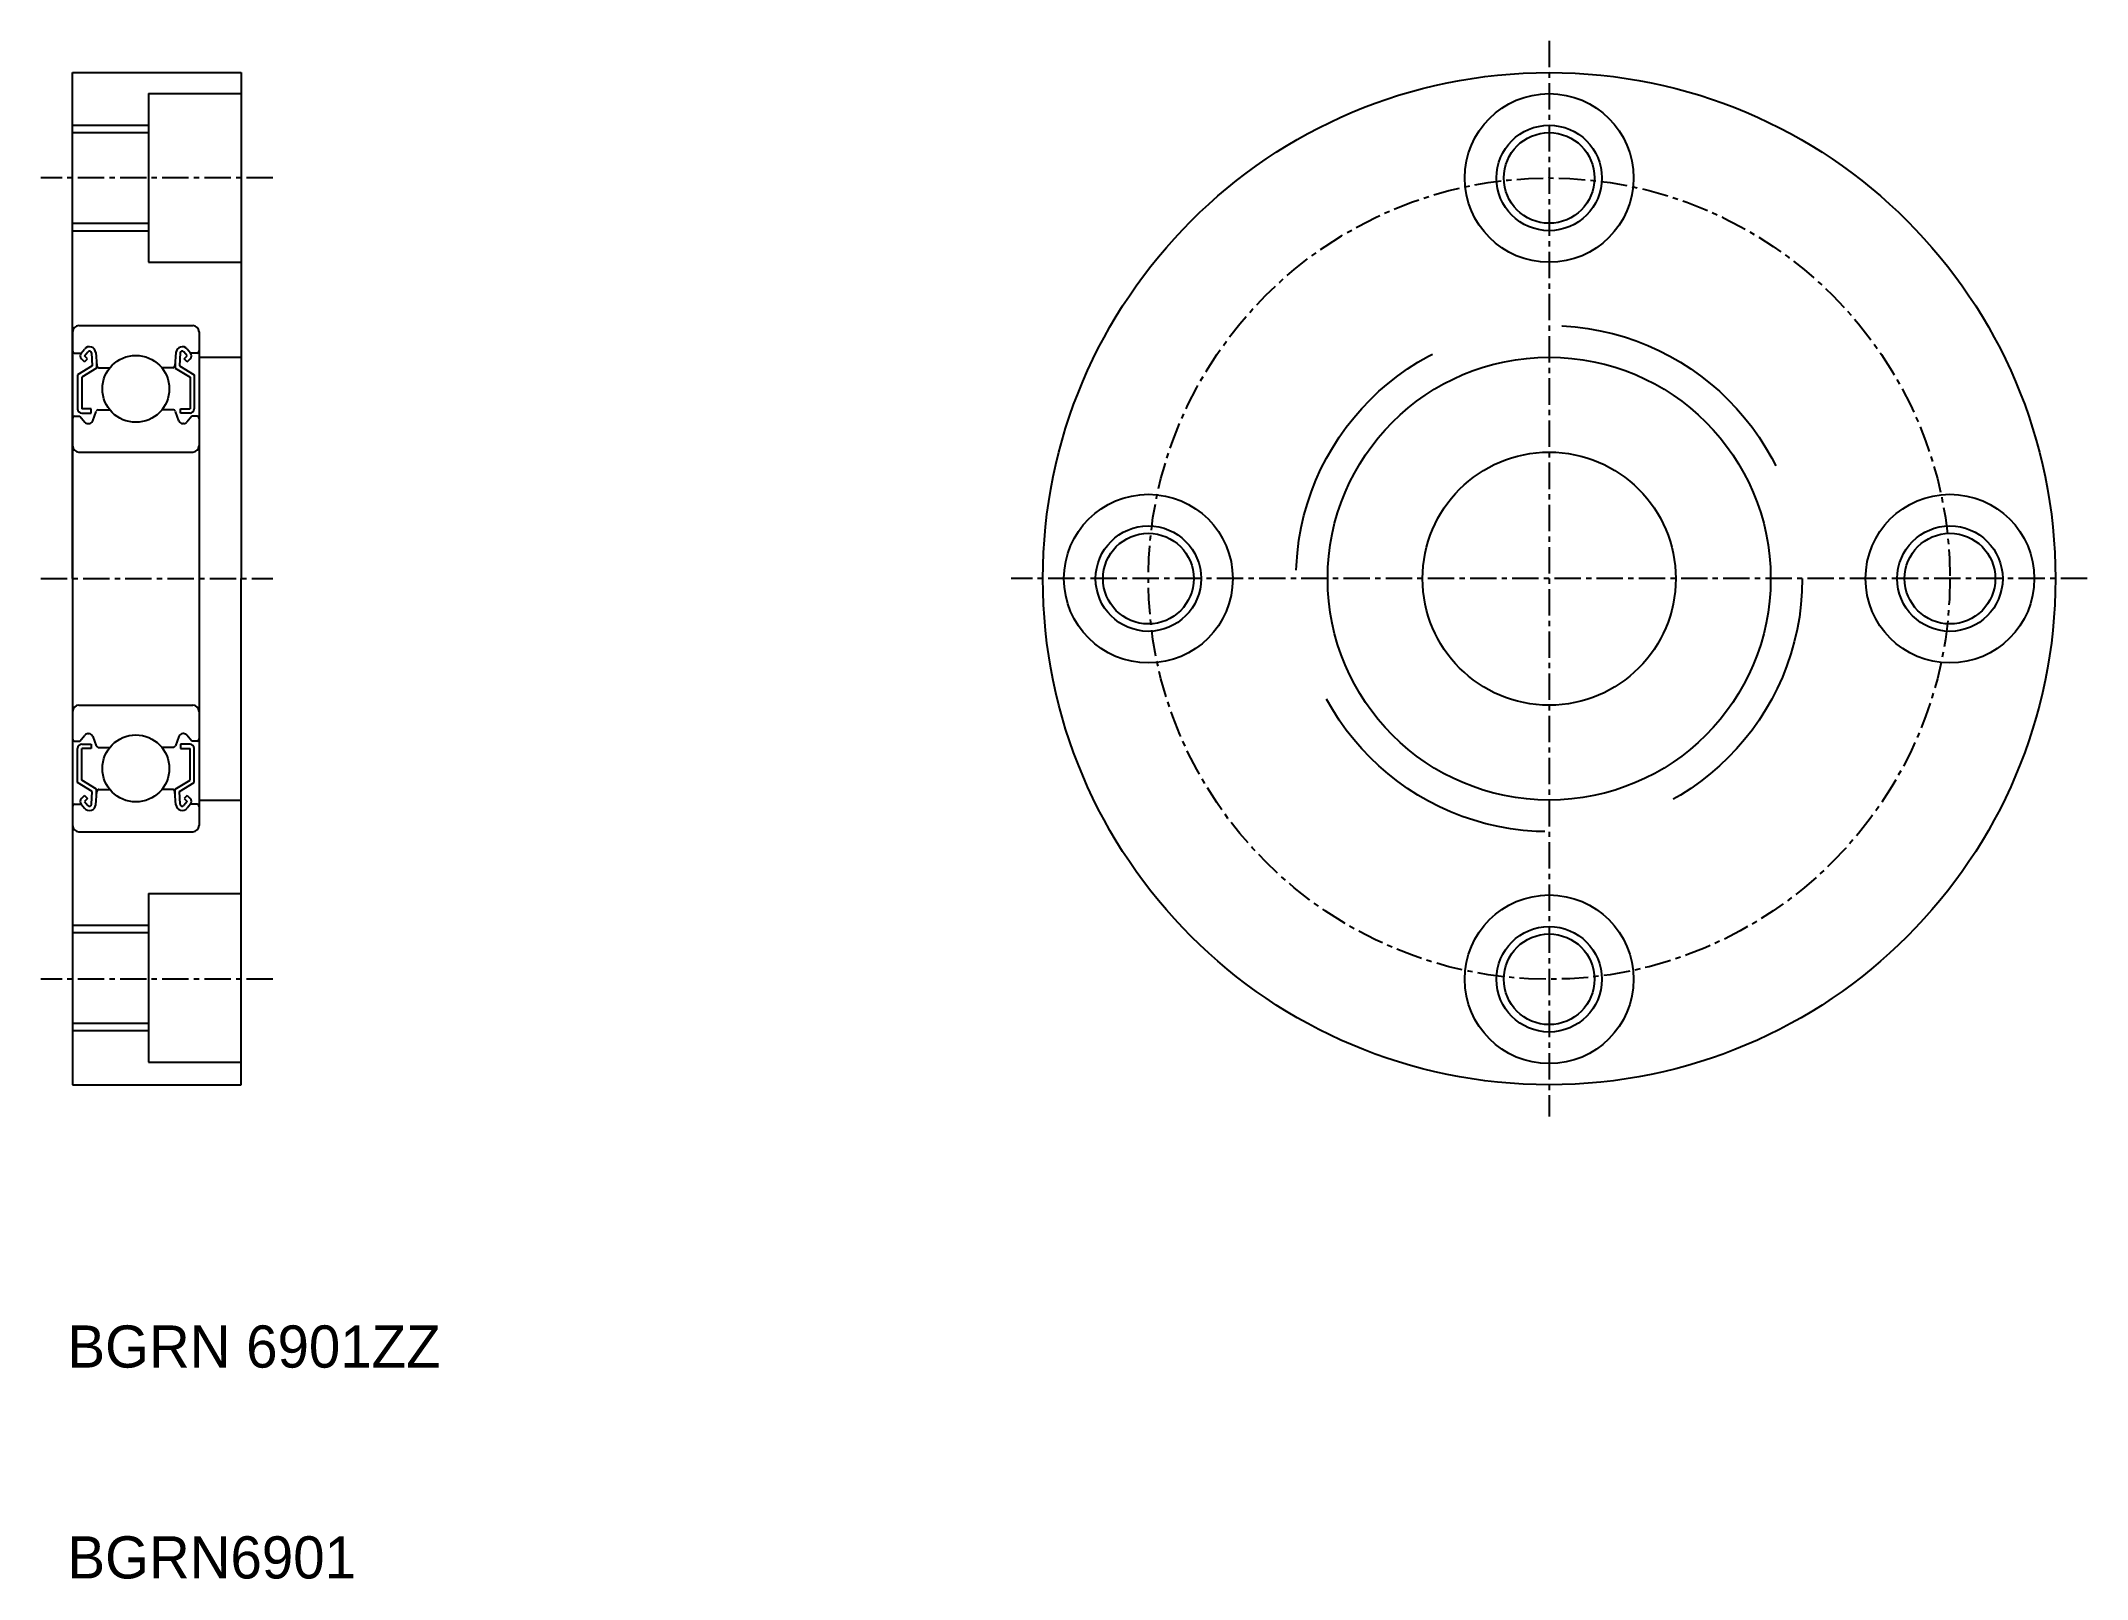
# Model space of a CAD drawing. Extents: x 127 to 224, y 67.3 to 140.2.
import ezdxf

# ---------------------------------------------------------------- set-up
doc = ezdxf.new("R2010")
doc.units = 0
doc.linetypes.add('CENTER', pattern=[2, 1.25, -0.25, 0.25, -0.25])
doc.linetypes.add('DASHED', pattern=[19.05, 12.7, -6.35])
doc.layers.get('0').update_dxf_attribs({"linetype": 'CONTINUOUS'})
doc.layers.add('CENTER', color=1, linetype='CENTER')

msp = doc.modelspace()

# ---------------------------------------------------------------- linework, layer by layer
for p, q in [((128.539, 114.732), (128.539, 138.732)), ((128.539, 138.732), (136.539, 138.732)), ((136.539, 138.732), (136.539, 114.732)), ((132.139, 137.732), (132.139, 129.732)), ((132.139, 137.732), (136.539, 137.732)), ((128.539, 135.882), (132.139, 135.882)), ((128.539, 131.582), (132.139, 131.582)), ((132.139, 129.732), (136.539, 129.732)), ((128.539, 126.432), (128.539, 103.032)), ((128.839, 126.732), (134.239, 126.732)), ((134.539, 126.432), (134.539, 103.032)), ((128.639, 125.432), (128.949, 125.432)), ((128.949, 125.432), (129.109, 125.622)), ((129.102, 125.021), (128.961, 125.162)), ((129.102, 125.303), (129.262, 125.494)), ((129.244, 125.162), (129.102, 125.303)), ((129.102, 125.021), (129.244, 125.162)), ((129.439, 125.435), (129.471, 124.83)), ((129.638, 125.455), (129.692, 124.824)), ((133.441, 125.455), (133.386, 124.824)), ((133.64, 125.435), (133.607, 124.83)), ((133.976, 125.303), (133.816, 125.494)), ((133.834, 125.162), (133.976, 125.303)), ((133.976, 125.021), (133.834, 125.162)), ((134.129, 125.432), (133.97, 125.622)), ((133.976, 125.021), (134.118, 125.162)), ((134.439, 125.432), (134.129, 125.432)), ((129.471, 124.83), (128.771, 124.393)), ((128.771, 124.393), (128.771, 122.782)), ((129.671, 124.719), (128.971, 124.282)), ((128.971, 124.282), (128.971, 122.782)), ((129.671, 125.066), (129.671, 124.719)), ((129.792, 124.732), (130.306, 124.732)), ((133.287, 124.732), (132.772, 124.732)), ((133.407, 125.066), (133.407, 124.719)), ((133.407, 124.719), (134.107, 124.282)), ((133.607, 124.83), (134.307, 124.393)), ((134.107, 124.282), (134.107, 122.782)), ((134.307, 124.393), (134.307, 122.782)), ((128.639, 122.432), (128.889, 122.432)), ((128.889, 122.432), (129.123, 122.154)), ((129.421, 122.782), (128.971, 122.782)), ((128.971, 122.582), (129.421, 122.582)), ((129.421, 122.582), (129.421, 122.782)), ((129.5, 122.214), (129.664, 122.666)), ((129.758, 122.732), (130.306, 122.732)), ((133.32, 122.732), (132.772, 122.732)), ((133.578, 122.214), (133.414, 122.666)), ((133.657, 122.582), (133.657, 122.782)), ((133.657, 122.782), (134.107, 122.782)), ((134.107, 122.582), (133.657, 122.582)), ((134.189, 122.432), (133.956, 122.154)), ((134.439, 122.432), (134.189, 122.432)), ((129.276, 122.082), (129.312, 122.082)), ((133.803, 122.082), (133.766, 122.082)), ((128.839, 120.732), (134.239, 120.732)), ((128.539, 114.732), (128.539, 90.732)), ((136.539, 90.732), (136.539, 114.732)), ((128.839, 108.732), (134.239, 108.732)), ((128.639, 107.032), (128.889, 107.032)), ((128.889, 107.032), (129.123, 107.311)), ((128.971, 106.882), (129.421, 106.882)), ((129.084, 106.882), (129.084, 106.882)), ((129.196, 106.882), (129.196, 106.882)), ((129.276, 107.382), (129.312, 107.382)), ((129.421, 106.882), (129.421, 106.682)), ((129.5, 107.25), (129.664, 106.798)), ((129.758, 106.732), (130.306, 106.732)), ((133.32, 106.732), (132.772, 106.732)), ((133.578, 107.25), (133.414, 106.798)), ((134.107, 106.882), (133.657, 106.882)), ((133.657, 106.882), (133.657, 106.682)), ((133.803, 107.382), (133.766, 107.382)), ((134.189, 107.032), (133.956, 107.311)), ((134.439, 107.032), (134.189, 107.032)), ((128.771, 105.071), (128.771, 106.682)), ((128.971, 105.182), (128.971, 106.682)), ((129.421, 106.682), (128.971, 106.682)), ((133.657, 106.682), (134.107, 106.682)), ((134.107, 105.182), (134.107, 106.682)), ((134.307, 105.071), (134.307, 106.682)), ((129.471, 104.634), (128.771, 105.071)), ((129.671, 104.745), (128.971, 105.182)), ((133.407, 104.745), (134.107, 105.182)), ((133.607, 104.634), (134.307, 105.071)), ((128.639, 104.032), (128.949, 104.032)), ((128.949, 104.032), (129.109, 103.842)), ((129.102, 104.443), (128.961, 104.302)), ((129.102, 104.443), (129.244, 104.302)), ((129.244, 104.302), (129.102, 104.161)), ((129.102, 104.161), (129.262, 103.971)), ((129.439, 104.03), (129.471, 104.634)), ((129.638, 104.009), (129.692, 104.641)), ((129.671, 104.398), (129.671, 104.745)), ((129.792, 104.732), (130.306, 104.732)), ((133.287, 104.732), (132.772, 104.732)), ((133.441, 104.009), (133.386, 104.641)), ((133.407, 104.398), (133.407, 104.745)), ((133.64, 104.03), (133.607, 104.634)), ((133.976, 104.161), (133.816, 103.971)), ((133.976, 104.443), (133.834, 104.302)), ((133.834, 104.302), (133.976, 104.161)), ((134.129, 104.032), (133.97, 103.842)), ((133.976, 104.443), (134.118, 104.302)), ((134.439, 104.032), (134.129, 104.032)), ((128.839, 102.732), (134.239, 102.732)), ((132.139, 99.802), (132.139, 91.802)), ((132.139, 99.802), (136.539, 99.802)), ((128.539, 97.952), (132.139, 97.952)), ((128.539, 93.652), (132.139, 93.652)), ((132.139, 91.802), (136.539, 91.802)), ((128.539, 90.732), (136.539, 90.732))]:
    msp.add_line(p, q)
at = {"color": 3}
for p, q in [((128.539, 136.232), (132.139, 136.232)), ((128.539, 131.232), (132.139, 131.232)), ((128.539, 98.302), (132.139, 98.302)), ((128.539, 93.302), (132.139, 93.302))]:
    msp.add_line(p, q, dxfattribs=at)
at = {"color": 7, "linetype": 'CONTINUOUS'}
for p, q in [((134.539, 125.232), (136.539, 125.232)), ((134.539, 104.232), (136.539, 104.232))]:
    msp.add_line(p, q, dxfattribs=at)
for centre, radius in [((198.539, 114.732), 24), ((198.539, 133.732), 4), ((198.539, 133.732), 2.15), ((131.539, 123.732), 1.587), ((198.539, 114.732), 10.5), ((198.539, 114.732), 6), ((179.539, 114.732), 4), ((217.539, 114.732), 4), ((179.539, 114.732), 2.15), ((217.539, 114.732), 2.15), ((131.539, 105.732), 1.587), ((198.539, 95.732), 4), ((198.539, 95.732), 2.15)]:
    msp.add_circle(centre, radius)
at = {"color": 3}
for centre in [(198.539, 133.732), (179.539, 114.732), (217.539, 114.732), (198.539, 95.732)]:
    msp.add_circle(centre, 2.5, dxfattribs=at)
at = {"color": 3, "linetype": 'DASHED'}
msp.add_circle((198.539, 114.732), 12, dxfattribs=at)
for centre, radius, start, end in [((128.839, 126.432), 0.3, 90, 180), ((134.239, 126.432), 0.3, 0, 90), ((128.639, 125.532), 0.1, 180, 270), ((129.103, 125.304), 0.2, 139.9921, 224.99797), ((129.339, 125.43), 0.3, 4.93496, 139.9921), ((129.339, 125.429), 0.1, 3.08644, 139.96282), ((133.74, 125.43), 0.3, 40.0079, 175.06504), ((133.74, 125.429), 0.1, 40.03718, 176.91356), ((133.976, 125.304), 0.2, 315.00203, 40.0079), ((134.439, 125.532), 0.1, 270, 0), ((129.792, 124.832), 0.1, 184.93496, 269.99889), ((133.287, 124.832), 0.1, 270.00111, 355.06504), ((128.639, 122.332), 0.1, 90, 180), ((128.971, 122.782), 0.2, 180, 270), ((129.758, 122.632), 0.1, 89.99895, 160.05843), ((133.32, 122.632), 0.1, 19.94157, 90.00105), ((134.107, 122.782), 0.2, 270, 0), ((134.439, 122.332), 0.1, 0, 90), ((129.276, 122.282), 0.2, 219.98626, 270), ((129.312, 122.282), 0.2, 270, 340.05843), ((133.766, 122.282), 0.2, 199.94157, 270), ((133.803, 122.282), 0.2, 270, 320.01374), ((128.839, 121.032), 0.3, 180, 270), ((134.239, 121.032), 0.3, 270, 0), ((128.839, 108.432), 0.3, 90, 180), ((134.239, 108.432), 0.3, 0, 90), ((128.639, 107.132), 0.1, 180, 270), ((128.971, 106.682), 0.2, 90, 180), ((129.276, 107.182), 0.2, 90, 140.01374), ((129.312, 107.182), 0.2, 19.94157, 90), ((129.758, 106.832), 0.1, 199.94157, 270.00105), ((133.32, 106.832), 0.1, 269.99895, 340.05843), ((133.766, 107.182), 0.2, 90, 160.05843), ((133.803, 107.182), 0.2, 39.98626, 90), ((134.107, 106.682), 0.2, 0, 90), ((134.439, 107.132), 0.1, 270, 0), ((128.639, 103.932), 0.1, 90, 180), ((129.103, 104.161), 0.2, 135.00203, 220.0079), ((129.339, 104.035), 0.3, 220.0079, 355.06504), ((129.339, 104.035), 0.1, 220.03718, 356.91356), ((129.792, 104.632), 0.1, 90.00111, 175.06504), ((133.287, 104.632), 0.1, 4.93496, 89.99889), ((133.74, 104.035), 0.3, 184.93496, 319.9921), ((133.74, 104.035), 0.1, 183.08644, 319.96282), ((133.976, 104.161), 0.2, 319.9921, 44.99797), ((134.439, 103.932), 0.1, 0, 90), ((128.839, 103.032), 0.3, 180, 270), ((134.239, 103.032), 0.3, 270, 360)]:
    msp.add_arc(centre, radius, start, end)
at = {"layer": 'CENTER', "color": 1, "linetype": 'CENTER'}
for p, q in [((198.539, 140.232), (198.539, 89.232)), ((138.039, 133.732), (127.039, 133.732)), ((127.039, 114.732), (138.039, 114.732)), ((224.039, 114.732), (173.039, 114.732)), ((138.039, 95.732), (127.039, 95.732))]:
    msp.add_line(p, q, dxfattribs=at)
msp.add_circle((198.539, 114.732), 19, dxfattribs=at)

# ---------------------------------------------------------------- texts
for s, p in [('BGRN 6901ZZ', (128.298, 77.318)), ('BGRN6901', (128.298, 67.318))]:
    msp.add_text(s, height=2).set_placement(p)

doc.saveas('drawing.dxf')
